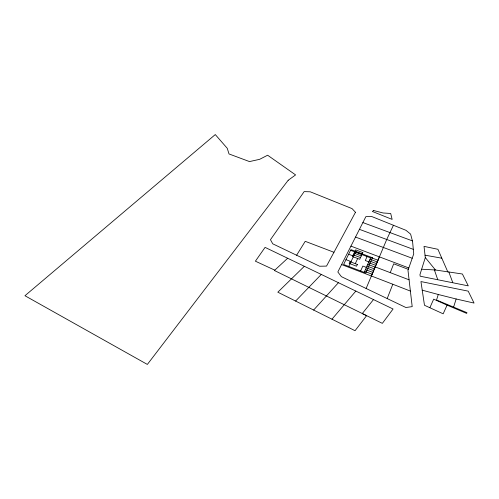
<?xml version="1.0" encoding="UTF-8"?>
<svg xmlns="http://www.w3.org/2000/svg" width="499" height="499" viewBox="0 0 499 499"><rect width="100%" height="100%" fill="white"/><g stroke="black" fill="none" stroke-linecap="round" stroke-linejoin="round"><path stroke-width="0.75" d="M453.597 307.116L456.155 298.988L474.05 303.068L468.212 291.148L420.944 281.567L424.474 305.269L443.174 313.821L447.073 305.139L466.702 313.409L466.939 312.661L436.531 300.024L438.284 294.497L456.155 298.988M421.643 269.217L419.965 274.593L420.189 276.215L468.274 285.865L462.405 274.007L435.477 270.003L421.643 269.217L425.304 257.571L424.025 246.369L437.929 249.294L447.796 271.874M408.319 269.348L407.982 270.315L412.193 306.636L405.868 307.503L341.372 276.646L337.842 271.974L365.879 216.635L371.699 216.516L405.974 230.313L410.608 234.112L412.586 241.603L413.727 253.947L408.319 269.348L393.692 263.815L390.249 272.647M387.193 298.57L392.794 284.237L410.39 291.085M366.123 288.484L386.713 239.495L393.43 225.261M341.584 264.564L371.393 275.991L379.408 256.866M364.201 272.342L370.738 257.496L377.999 260.235M429.901 307.646L433.681 299.151L447.073 305.139M360.634 270.988L362.835 266.061L366.366 267.402M367.077 256.561L365.305 260.528L368.798 261.844M355.269 263.672L357.671 258.513M348.732 266.454L353.304 256.86M355.531 252.195L353.654 256.124L348.645 254.234M296.618 255.232L305.22 241.323L333.956 252.288M373.495 299.587L362.28 313.54L366.622 315.661L355.045 330.706L277.824 292.189L304.346 266.291M331.972 319.192L355.831 291.079M313.634 310.047L338.434 282.702M295.601 301.053L321.275 274.438M287.655 258.251L274.419 270.508L382.346 323.364L393.062 309.006L265.075 247.379L255.394 261.189L274.793 270.159M425.029 255.189L441.771 258.176M438.284 294.497L422.148 290.15M362.873 222.566L412.399 240.88M413.303 249.357L359.436 229.347M412.211 258.251L355.525 237.062M354.851 251.515L362.056 254.228M350.934 246.126L408.806 267.963M350.56 250.311L370.539 257.871M354.053 253.174L361.282 255.906M369.996 259.187L377.281 261.938M353.255 254.852L360.509 257.59M369.254 260.89L376.564 263.653M368.499 262.605L375.841 265.381M367.744 264.333L375.111 267.121M366.983 266.073L374.375 268.874M345.982 259.667L351.046 261.595M366.216 267.826L373.632 270.645M365.443 269.597L372.89 272.423M364.663 271.375L372.135 274.219M375.186 266.903L409.086 279.82M371.387 275.984L392.794 284.237M425.304 257.571L435.477 270.003M448.844 272.024L452.786 282.646M434.386 269.94L437.754 279.677M372.41 257.709L365.798 272.953L343.611 264.501L350.909 249.606L372.41 257.709M357.346 264.464L356.542 266.21L349.157 263.403L349.986 261.669L357.346 264.464M362.817 252.569L359.729 259.287L352.444 256.536L355.637 249.868L362.817 252.569M355.469 212.287L326.527 266.098L319.622 266.235L272.741 243.818L270.458 239.695L304.159 191.616L310.266 191.803L352.057 208.613L355.469 212.287M288.204 180.258L147.355 364.432L24.95 295.726L215.281 134.568L227.257 148.309L229.022 153.954L249.494 161.582L259.611 159.331L267.626 155.226L295.601 174.912L288.204 180.258M373.732 210.541L372.323 211.451L392.139 219.392L390.698 213.497L383.032 212.967L373.732 210.541"/></g></svg>
